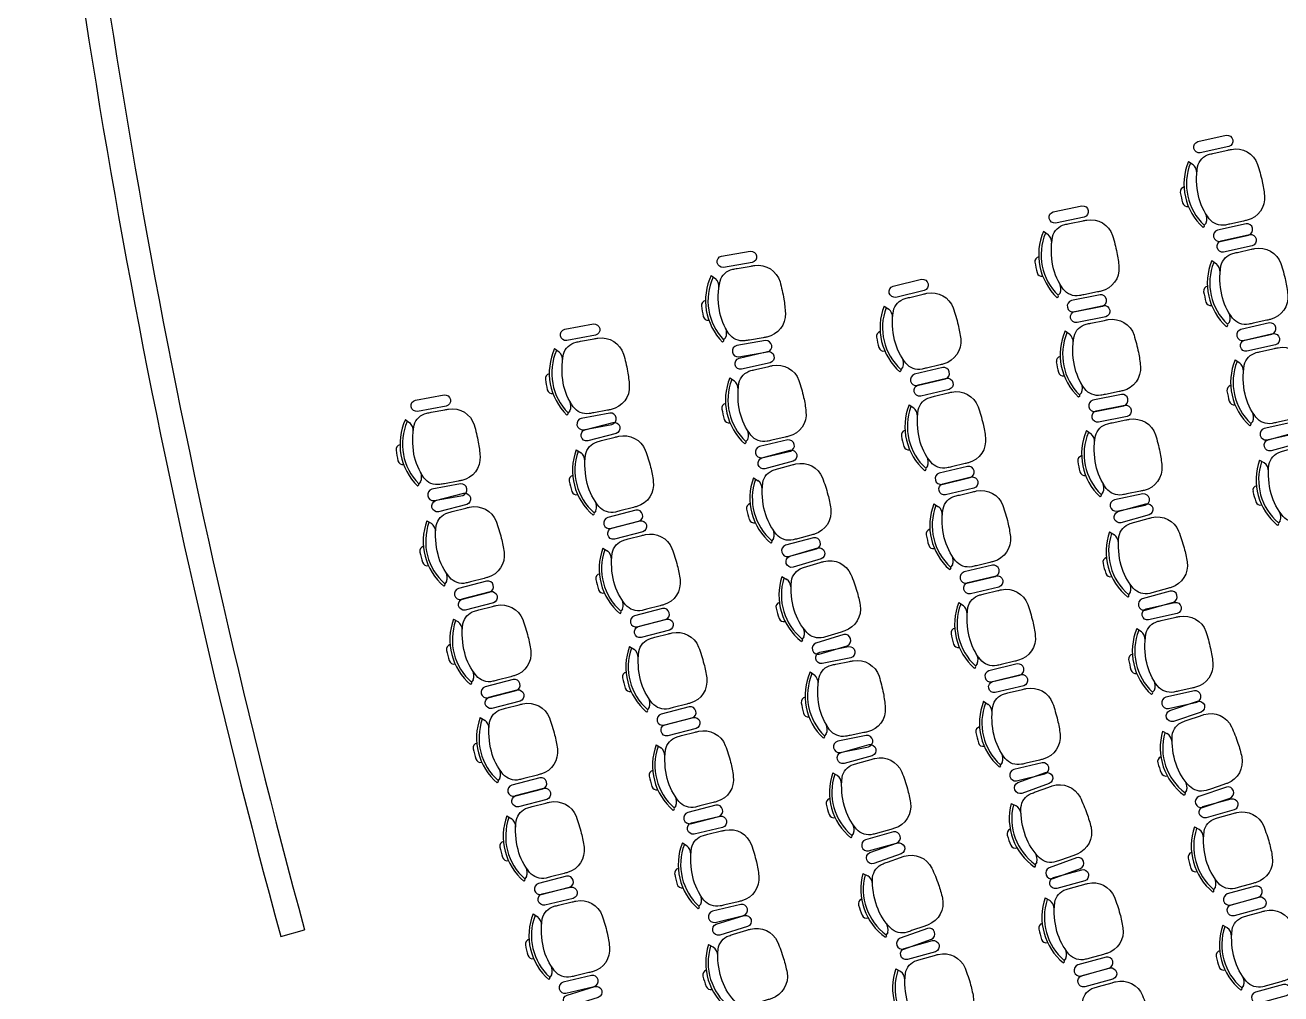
# Model space of a CAD drawing. Header units: inches. Extents: x -18604 to 2753, y -9056 to 3482.
# Drawn here: x -10175 to -9413, y -1052 to -464 of the extents above; entities that cross this region are included whole.
import ezdxf

# ---------------------------------------------------------------- set-up
doc = ezdxf.new("R2010")
doc.units = ezdxf.units.IN
doc.layers.add('MOVEIS', color=2, linetype='Continuous')
doc.layers.add('Parede', color=6, linetype='Continuous')

msp = doc.modelspace()

# ---------------------------------------------------------------- linework, layer by layer
at = {"layer": 'MOVEIS'}
for p, q in [((-9469.35, -546.85, 63.44), (-9466.51, -548.73, 63.44)), ((-9459.73, -586.16, 63.44), (-9460.38, -586.92, 63.44)), ((-9458.69, -584.18, 63.44), (-9459.78, -585.45, 63.44)), ((-9557.24, -589.23, 63.44), (-9554.43, -591.17, 63.44)), ((-9455.2, -607, 63.44), (-9452.36, -608.89, 63.44)), ((-9758.89, -615.92, 63.44), (-9756.16, -617.95, 63.44)), ((-9548.35, -628.71, 63.44), (-9549.02, -629.47, 63.44)), ((-9547.28, -626.75, 63.44), (-9548.4, -628.01, 63.44)), ((-9653.97, -634.55, 63.44), (-9651.11, -636.4, 63.44)), ((-9445.57, -646.31, 63.44), (-9446.22, -647.07, 63.44)), ((-9444.54, -644.33, 63.44), (-9445.63, -645.61, 63.44)), ((-9750.19, -653.76, 63.44), (-9751.35, -654.97, 63.44)), ((-9544.22, -649.64, 63.44), (-9541.42, -651.58, 63.44)), ((-9853.9, -660.36, 63.44), (-9851.13, -662.36, 63.44)), ((-9751.33, -655.68, 63.44), (-9752.02, -656.41, 63.44)), ((-9441.04, -667.15, 63.44), (-9438.2, -669.04, 63.44)), ((-9643.74, -673.71, 63.44), (-9644.38, -674.49, 63.44)), ((-9642.74, -671.72, 63.44), (-9643.81, -673.01, 63.44)), ((-9747.62, -678.12, 63.44), (-9744.77, -679.99, 63.44)), ((-9535.34, -689.12, 63.44), (-9536, -689.87, 63.44)), ((-9534.26, -687.16, 63.44), (-9535.38, -688.42, 63.44)), ((-9845.74, -700.01, 63.44), (-9846.42, -700.75, 63.44)), ((-9844.63, -698.07, 63.44), (-9845.77, -699.3, 63.44)), ((-9638.89, -694.48, 63.44), (-9636.02, -696.32, 63.44)), ((-9944.47, -703.37, 63.44), (-9941.7, -705.37, 63.44)), ((-9431.41, -706.46, 63.44), (-9432.07, -707.23, 63.44)), ((-9430.38, -704.48, 63.44), (-9431.47, -705.76, 63.44)), ((-9736.74, -715.39, 63.44), (-9737.83, -716.67, 63.44)), ((-9531.2, -710.05, 63.44), (-9528.4, -711.99, 63.44)), ((-9840.79, -721.71, 63.44), (-9837.88, -723.5, 63.44)), ((-9737.77, -717.37, 63.44), (-9738.41, -718.14, 63.44)), ((-9426.16, -727.94, 63.44), (-9423.24, -729.69, 63.44)), ((-9733.29, -738.74, 63.44), (-9730.37, -740.51, 63.44)), ((-9628.66, -733.64, 63.44), (-9629.3, -734.41, 63.44)), ((-9627.66, -731.64, 63.44), (-9628.73, -732.94, 63.44)), ((-9936.31, -743.02, 63.44), (-9936.99, -743.76, 63.44)), ((-9935.2, -741.08, 63.44), (-9936.34, -742.31, 63.44)), ((-9522.32, -749.53, 63.44), (-9522.98, -750.28, 63.44)), ((-9521.25, -747.57, 63.44), (-9522.36, -748.83, 63.44)), ((-9829.84, -760.67, 63.44), (-9830.46, -761.46, 63.44)), ((-9828.87, -758.66, 63.44), (-9829.92, -759.97, 63.44)), ((-9623.81, -754.41, 63.44), (-9620.94, -756.25, 63.44)), ((-9931.36, -764.72, 63.44), (-9928.46, -766.51, 63.44)), ((-9414.67, -766.75, 63.44), (-9415.28, -767.54, 63.44)), ((-9413.73, -764.72, 63.44), (-9414.76, -766.05, 63.44)), ((-9721.08, -775.59, 63.44), (-9722.12, -776.91, 63.44)), ((-9517.22, -771.46, 63.44), (-9514.29, -773.2, 63.44)), ((-9824.61, -781.35, 63.44), (-9821.71, -783.14, 63.44)), ((-9722.04, -777.62, 63.44), (-9722.66, -778.41, 63.44)), ((-9612.57, -791.57, 63.44), (-9613.65, -792.86, 63.44)), ((-9716.02, -798.66, 63.44), (-9713.05, -800.34, 63.44)), ((-9613.58, -793.57, 63.44), (-9614.22, -794.34, 63.44)), ((-9920.41, -803.68, 63.44), (-9921.03, -804.47, 63.44)), ((-9919.44, -801.67, 63.44), (-9920.49, -802.98, 63.44)), ((-9608.73, -814.33, 63.44), (-9605.86, -816.18, 63.44)), ((-9505.61, -810.23, 63.44), (-9506.22, -811.02, 63.44)), ((-9504.67, -808.2, 63.44), (-9505.7, -809.53, 63.44)), ((-9813.66, -820.31, 63.44), (-9814.29, -821.1, 63.44)), ((-9812.69, -818.3, 63.44), (-9813.74, -819.61, 63.44)), ((-9915.18, -824.36, 63.44), (-9912.28, -826.15, 63.44)), ((-9500.72, -830.1, 63.44), (-9497.88, -831.99, 63.44)), ((-9703.56, -837.17, 63.44), (-9704.16, -837.98, 63.44)), ((-9702.67, -835.12, 63.44), (-9703.67, -836.47, 63.44)), ((-9808.43, -840.99, 63.44), (-9805.53, -842.78, 63.44)), ((-9597.49, -851.5, 63.44), (-9598.56, -852.79, 63.44)), ((-9698.9, -856.37, 63.44), (-9696.1, -858.32, 63.44)), ((-9598.5, -853.49, 63.44), (-9599.14, -854.27, 63.44)), ((-9904.23, -863.32, 63.44), (-9904.86, -864.11, 63.44)), ((-9903.26, -861.31, 63.44), (-9904.31, -862.62, 63.44)), ((-9490.05, -867.44, 63.44), (-9491.14, -868.71, 63.44)), ((-9593.65, -874.26, 63.44), (-9590.78, -876.11, 63.44)), ((-9491.09, -869.42, 63.44), (-9491.74, -870.18, 63.44)), ((-9797.48, -879.95, 63.44), (-9798.11, -880.74, 63.44)), ((-9796.52, -877.94, 63.44), (-9797.56, -879.25, 63.44)), ((-9899, -884, 63.44), (-9896.1, -885.79, 63.44)), ((-9690.16, -895.89, 63.44), (-9690.83, -896.64, 63.44)), ((-9689.08, -893.93, 63.44), (-9690.2, -895.18, 63.44)), ((-9485.04, -892.36, 63.44), (-9482.02, -893.93, 63.44)), ((-9792.25, -900.63, 63.44), (-9789.35, -902.42, 63.44)), ((-9583.42, -913.42, 63.44), (-9584.06, -914.19, 63.44)), ((-9582.41, -911.42, 63.44), (-9583.48, -912.72, 63.44)), ((-9887.09, -920.95, 63.44), (-9888.13, -922.26, 63.44)), ((-9685.17, -917.59, 63.44), (-9682.24, -919.32, 63.44)), ((-9888.05, -922.96, 63.44), (-9888.68, -923.75, 63.44)), ((-9470.5, -928.35, 63.44), (-9471.45, -929.74, 63.44)), ((-9576.86, -936.2, 63.44), (-9573.8, -937.7, 63.44)), ((-9471.32, -930.43, 63.44), (-9471.89, -931.26, 63.44)), ((-9882.82, -943.64, 63.44), (-9879.92, -945.43, 63.44)), ((-9781.31, -939.59, 63.44), (-9781.93, -940.38, 63.44)), ((-9780.34, -937.58, 63.44), (-9781.38, -938.89, 63.44)), ((-9465.6, -950.35, 63.44), (-9462.67, -952.09, 63.44)), ((-9673.49, -956.34, 63.44), (-9674.1, -957.14, 63.44)), ((-9672.56, -954.31, 63.44), (-9673.58, -955.64, 63.44)), ((-9776.38, -960.08, 63.44), (-9773.51, -961.93, 63.44)), ((-9562.2, -973.92, 63.44), (-9562.74, -974.76, 63.44)), ((-9561.43, -971.82, 63.44), (-9562.34, -973.23, 63.44)), ((-9871.88, -982.6, 63.44), (-9872.5, -983.39, 63.44)), ((-9870.91, -980.59, 63.44), (-9871.96, -981.9, 63.44)), ((-9666.85, -978.61, 63.44), (-9663.8, -980.14, 63.44)), ((-9453.98, -989.12, 63.44), (-9454.59, -989.91, 63.44)), ((-9453.05, -987.09, 63.44), (-9454.07, -988.42, 63.44)), ((-9765.23, -997.27, 63.44), (-9766.31, -998.56, 63.44)), ((-9556.21, -993.38, 63.44), (-9553.28, -995.12, 63.44)), ((-9866.95, -1003.09, 63.44), (-9864.08, -1004.94, 63.44)), ((-9766.24, -999.26, 63.44), (-9766.89, -1000.04, 63.44)), ((-9448.55, -1009.95, 63.44), (-9445.62, -1011.69, 63.44)), ((-9652.63, -1016.5, 63.44), (-9653.18, -1017.34, 63.44)), ((-9651.83, -1014.41, 63.44), (-9652.76, -1015.81, 63.44)), ((-9760.5, -1021.78, 63.44), (-9757.52, -1023.43, 63.44)), ((-9544.58, -1032.15, 63.44), (-9545.2, -1032.94, 63.44)), ((-9543.65, -1030.11, 63.44), (-9544.68, -1031.44, 63.44)), ((-9856.81, -1042.27, 63.44), (-9857.46, -1043.05, 63.44)), ((-9855.81, -1040.28, 63.44), (-9856.88, -1041.57, 63.44)), ((-9646.8, -1036.4, 63.44), (-9643.87, -1038.14, 63.44)), ((-9436.92, -1048.72, 63.44), (-9437.53, -1049.51, 63.44)), ((-9435.99, -1046.69, 63.44), (-9437.01, -1048.02, 63.44))]:
    msp.add_line(p, q, dxfattribs=at)
at = {"layer": 'MOVEIS', "elevation": 63.44}
for points in [[(-9446.41, -530.98, -0.928571), (-9444.88, -537.82), (-9462.16, -541.68, -0.928571), (-9463.69, -534.85)], [(-9435.91, -582.98), (-9444.16, -584.83, -0.007386), (-9446.91, -585.4, -0.283766), (-9456.73, -581.68, -0.109248), (-9463.33, -567.6, -0.096656), (-9463.82, -550.04, -0.283766), (-9456.52, -542.48, -0.007386), (-9453.79, -541.83), (-9445.54, -539.98, -0.007546), (-9443.32, -539.51, -0.371031), (-9427.47, -548.6, -0.024121), (-9424.63, -558.93, -0.029876), (-9423.25, -567.48, -0.371031), (-9433.7, -582.45, -0.007546)], [(-9534, -573.8, -0.928571), (-9532.6, -580.66), (-9549.94, -584.2, -0.928571), (-9551.35, -577.34)], [(-9524.48, -625.98), (-9532.77, -627.68, -0.007386), (-9535.53, -628.2, -0.283766), (-9545.28, -624.29, -0.109248), (-9551.6, -610.09, -0.096656), (-9551.77, -592.52, -0.283766), (-9544.33, -585.1, -0.007386), (-9541.59, -584.5), (-9533.29, -582.81, -0.007546), (-9531.07, -582.39, -0.371031), (-9515.4, -591.77, -0.024121), (-9512.75, -602.16, -0.029876), (-9511.53, -610.73, -0.371031), (-9522.27, -625.5, -0.007546)], [(-9432.87, -591.49, 0.928571), (-9434.4, -584.66), (-9451.67, -588.52, 0.928571), (-9450.14, -595.35)], [(-9432.26, -591.14, -0.928571), (-9430.73, -597.97), (-9448, -601.84, -0.928571), (-9449.53, -595.01)], [(-9735.16, -601.27, -0.928571), (-9733.99, -608.18), (-9751.44, -611.14, -0.928571), (-9752.61, -604.24)], [(-9421.75, -643.13), (-9430.01, -644.98, -0.007386), (-9432.76, -645.55, -0.283766), (-9442.58, -641.83, -0.109248), (-9449.17, -627.75, -0.096656), (-9449.67, -610.19, -0.283766), (-9442.37, -602.63, -0.007386), (-9439.64, -601.98), (-9431.38, -600.13, -0.007546), (-9429.16, -599.67, -0.371031), (-9413.32, -608.75, -0.024121), (-9410.47, -619.09, -0.029876), (-9409.09, -627.63, -0.371031), (-9419.55, -642.6, -0.007546)], [(-9727.37, -653.75), (-9735.72, -655.16, -0.007386), (-9738.49, -655.59, -0.283766), (-9748.11, -651.36, -0.109248), (-9753.96, -636.96, -0.096656), (-9753.53, -619.39, -0.283766), (-9745.85, -612.23, -0.007386), (-9743.09, -611.72), (-9734.75, -610.3, -0.007546), (-9732.51, -609.95, -0.371031), (-9717.16, -619.85, -0.024121), (-9714.86, -630.32, -0.029876), (-9713.92, -638.93, -0.371031), (-9725.15, -653.33, -0.007546)], [(-9631.28, -618.34, -0.928571), (-9629.65, -625.15), (-9646.86, -629.28, -0.928571), (-9648.49, -622.47)], [(-9619.97, -670.17), (-9628.2, -672.14, -0.007386), (-9630.94, -672.76, -0.283766), (-9640.82, -669.19, -0.109248), (-9647.63, -655.21, -0.096656), (-9648.39, -637.66, -0.283766), (-9641.21, -629.99, -0.007386), (-9638.49, -629.29), (-9630.27, -627.32, -0.007546), (-9628.06, -626.82, -0.371031), (-9612.07, -635.66, -0.024121), (-9609.07, -645.95, -0.029876), (-9607.55, -654.47, -0.371031), (-9617.78, -669.6, -0.007546)], [(-9521.6, -634.55, 0.928571), (-9523, -627.69), (-9540.34, -631.23, 0.928571), (-9538.94, -638.09)], [(-9520.99, -634.21, -0.928571), (-9519.58, -641.07), (-9536.93, -644.61, -0.928571), (-9538.33, -637.75)], [(-9830.38, -645.37, -0.928571), (-9829.11, -652.25), (-9846.51, -655.47, -0.928571), (-9847.79, -648.59)], [(-9511.46, -686.39), (-9519.75, -688.09, -0.007386), (-9522.51, -688.61, -0.283766), (-9532.26, -684.7, -0.109248), (-9538.59, -670.5, -0.096656), (-9538.75, -652.93, -0.283766), (-9531.31, -645.51, -0.007386), (-9528.57, -644.91), (-9520.28, -643.22, -0.007546), (-9518.05, -642.8, -0.371031), (-9502.38, -652.18, -0.024121), (-9499.73, -662.57, -0.029876), (-9498.51, -671.13, -0.371031), (-9509.25, -685.91, -0.007546)], [(-9418.71, -651.64, 0.928571), (-9420.24, -644.81), (-9437.51, -648.68, 0.928571), (-9435.98, -655.51)], [(-9821.82, -697.72), (-9830.14, -699.26, -0.007386), (-9832.91, -699.73, -0.283766), (-9842.58, -695.64, -0.109248), (-9848.65, -681.33, -0.096656), (-9848.49, -663.76, -0.283766), (-9840.91, -656.48, -0.007386), (-9838.16, -655.93), (-9829.84, -654.39, -0.007546), (-9827.61, -654.01, -0.371031), (-9812.11, -663.67, -0.024121), (-9809.65, -674.11, -0.029876), (-9808.59, -682.7, -0.371031), (-9819.6, -697.27, -0.007546)], [(-9418.1, -651.29, -0.928571), (-9416.57, -658.12), (-9433.85, -661.99, -0.928571), (-9435.38, -655.16)], [(-9724.78, -662.4, 0.928571), (-9725.95, -655.5), (-9743.4, -658.46, 0.928571), (-9742.23, -665.36)], [(-9724.77, -662.12, -0.928571), (-9723.2, -668.95), (-9740.45, -672.91, -0.928571), (-9742.02, -666.09)], [(-9407.59, -703.28), (-9415.85, -705.13, -0.007386), (-9418.6, -705.71, -0.283766), (-9428.42, -701.98, -0.109248), (-9435.02, -687.9, -0.096656), (-9435.51, -670.34, -0.283766), (-9428.21, -662.78, -0.007386), (-9425.48, -662.13), (-9417.23, -660.28, -0.007546), (-9415.01, -659.82, -0.371031), (-9399.16, -668.9, -0.024121), (-9396.32, -679.24, -0.029876), (-9394.94, -687.78, -0.371031), (-9405.39, -702.76, -0.007546)], [(-9713.97, -714.06), (-9722.21, -715.96, -0.007386), (-9724.96, -716.54, -0.283766), (-9734.8, -712.88, -0.109248), (-9741.47, -698.84, -0.096656), (-9742.07, -681.27, -0.283766), (-9734.81, -673.68, -0.007386), (-9732.09, -673.01), (-9723.84, -671.11, -0.007546), (-9721.63, -670.64, -0.371031), (-9705.73, -679.63, -0.024121), (-9702.83, -689.95, -0.029876), (-9701.39, -698.49, -0.371031), (-9711.77, -713.52, -0.007546)], [(-9616.8, -678.63, 0.928571), (-9618.44, -671.82), (-9635.65, -675.95, 0.928571), (-9634.01, -682.76)], [(-9616.2, -678.27, -0.928571), (-9614.57, -685.07), (-9631.78, -689.21, -0.928571), (-9633.41, -682.4)], [(-9920.95, -688.38, -0.928571), (-9919.68, -695.26), (-9937.08, -698.48, -0.928571), (-9938.36, -691.6)], [(-9604.89, -730.09), (-9613.12, -732.07, -0.007386), (-9615.86, -732.68, -0.283766), (-9625.74, -729.11, -0.109248), (-9632.55, -715.14, -0.096656), (-9633.31, -697.58, -0.283766), (-9626.13, -689.92, -0.007386), (-9623.41, -689.22), (-9615.18, -687.24, -0.007546), (-9612.98, -686.75, -0.371031), (-9596.99, -695.58, -0.024121), (-9593.99, -705.88, -0.029876), (-9592.47, -714.4, -0.371031), (-9602.7, -729.53, -0.007546)], [(-9508.58, -694.96, 0.928571), (-9509.98, -688.1), (-9527.32, -691.64, 0.928571), (-9525.92, -698.5)], [(-9912.39, -740.73), (-9920.71, -742.27, -0.007386), (-9923.48, -742.74, -0.283766), (-9933.16, -738.65, -0.109248), (-9939.22, -724.34, -0.096656), (-9939.06, -706.77, -0.283766), (-9931.49, -699.49, -0.007386), (-9928.73, -698.94), (-9920.41, -697.4, -0.007546), (-9918.18, -697.02, -0.371031), (-9902.68, -706.68, -0.024121), (-9900.23, -717.12, -0.029876), (-9899.16, -725.71, -0.371031), (-9910.17, -740.28, -0.007546)], [(-9819.1, -706.33, 0.928571), (-9820.37, -699.45), (-9837.77, -702.67, 0.928571), (-9836.5, -709.55)], [(-9507.97, -694.62, -0.928571), (-9506.57, -701.48), (-9523.91, -705.02, -0.928571), (-9525.31, -698.16)], [(-9818.4, -705.08, -0.928571), (-9816.64, -711.85), (-9833.77, -716.3, -0.928571), (-9835.53, -709.53)], [(-9498.44, -746.8), (-9506.73, -748.5, -0.007386), (-9509.49, -749.02, -0.283766), (-9519.24, -745.11, -0.109248), (-9525.57, -730.91, -0.096656), (-9525.73, -713.34, -0.283766), (-9518.29, -705.92, -0.007386), (-9515.55, -705.32), (-9507.26, -703.63, -0.007546), (-9505.03, -703.21, -0.371031), (-9489.36, -712.58, -0.024121), (-9486.71, -722.97, -0.029876), (-9485.49, -731.54, -0.371031), (-9496.23, -746.32, -0.007546)], [(-9404.55, -711.79, 0.928571), (-9406.08, -704.96), (-9423.36, -708.83, 0.928571), (-9421.83, -715.66)], [(-9806.14, -756.69), (-9814.33, -758.82, -0.007386), (-9817.06, -759.48, -0.283766), (-9827, -756.09, -0.109248), (-9834.06, -742.24, -0.096656), (-9835.15, -724.71, -0.283766), (-9828.11, -716.91, -0.007386), (-9825.41, -716.16), (-9817.21, -714.03, -0.007546), (-9815.02, -713.5, -0.371031), (-9798.87, -722.04, -0.024121), (-9795.68, -732.28, -0.029876), (-9794.01, -740.77, -0.371031), (-9803.96, -756.09, -0.007546)], [(-9710.88, -722.55, 0.928571), (-9712.45, -715.73), (-9729.69, -719.69, 0.928571), (-9728.13, -726.51)], [(-9404.01, -711, -0.928571), (-9402.16, -717.75), (-9419.22, -722.44, -0.928571), (-9421.08, -715.69)], [(-9711.03, -721.94, -0.928571), (-9709.22, -728.7), (-9726.31, -733.28, -0.928571), (-9728.13, -726.52)], [(-9391.03, -762.43), (-9399.19, -764.67, -0.007386), (-9401.9, -765.38, -0.283766), (-9411.89, -762.13, -0.109248), (-9419.15, -748.38, -0.096656), (-9420.49, -730.86, -0.283766), (-9413.56, -722.96, -0.007386), (-9410.86, -722.18), (-9402.7, -719.94, -0.007546), (-9400.51, -719.37, -0.371031), (-9384.25, -727.68, -0.024121), (-9380.91, -737.87, -0.029876), (-9379.12, -746.34, -0.371031), (-9388.85, -761.8, -0.007546)], [(-9698.37, -773.45), (-9706.54, -775.64, -0.007386), (-9709.26, -776.33, -0.283766), (-9719.23, -773.01, -0.109248), (-9726.41, -759.22, -0.096656), (-9727.63, -741.69, -0.283766), (-9720.65, -733.84, -0.007386), (-9717.95, -733.07), (-9709.78, -730.88, -0.007546), (-9707.58, -730.33, -0.371031), (-9691.38, -738.74, -0.024121), (-9688.1, -748.95, -0.029876), (-9686.36, -757.43, -0.371031), (-9696.19, -772.83, -0.007546)], [(-9601.72, -738.55, 0.928571), (-9603.36, -731.75), (-9620.57, -735.88, 0.928571), (-9618.93, -742.69)], [(-9601.12, -738.19, -0.928571), (-9599.48, -745), (-9616.7, -749.13, -0.928571), (-9618.33, -742.33)], [(-9909.67, -749.34, 0.928571), (-9910.94, -742.46), (-9928.35, -745.68, 0.928571), (-9927.07, -752.56)], [(-9589.81, -790.02), (-9598.04, -792, -0.007386), (-9600.78, -792.61, -0.283766), (-9610.66, -789.04, -0.109248), (-9617.47, -775.07, -0.096656), (-9618.23, -757.51, -0.283766), (-9611.05, -749.84, -0.007386), (-9608.33, -749.15), (-9600.1, -747.17, -0.007546), (-9597.89, -746.68, -0.371031), (-9581.91, -755.51, -0.024121), (-9578.91, -765.8, -0.029876), (-9577.39, -774.33, -0.371031), (-9587.62, -789.46, -0.007546)], [(-9908.97, -748.09, -0.928571), (-9907.21, -754.86), (-9924.34, -759.31, -0.928571), (-9926.1, -752.54)], [(-9495.56, -755.37, 0.928571), (-9496.96, -748.51), (-9514.31, -752.05, 0.928571), (-9512.9, -758.91)], [(-9896.71, -799.7), (-9904.9, -801.83, -0.007386), (-9907.63, -802.49, -0.283766), (-9917.57, -799.1, -0.109248), (-9924.64, -785.25, -0.096656), (-9925.72, -767.72, -0.283766), (-9918.68, -759.92, -0.007386), (-9915.98, -759.17), (-9907.79, -757.04, -0.007546), (-9905.59, -756.51, -0.371031), (-9889.44, -765.05, -0.024121), (-9886.25, -775.29, -0.029876), (-9884.58, -783.78, -0.371031), (-9894.53, -799.1, -0.007546)], [(-9802.81, -765.09, 0.928571), (-9804.57, -758.31), (-9821.7, -762.76, 0.928571), (-9819.94, -769.54)], [(-9495.12, -754.45, -0.928571), (-9493.24, -761.19), (-9510.29, -765.93, -0.928571), (-9512.17, -759.19)], [(-9802.22, -764.72, -0.928571), (-9800.46, -771.49), (-9817.59, -775.94, -0.928571), (-9819.35, -769.17)], [(-9481.98, -805.84), (-9490.13, -808.11, -0.007386), (-9492.85, -808.82, -0.283766), (-9502.85, -805.6, -0.109248), (-9510.15, -791.88, -0.096656), (-9511.53, -774.36, -0.283766), (-9504.63, -766.44, -0.007386), (-9501.94, -765.65), (-9493.78, -763.38, -0.007546), (-9491.59, -762.81, -0.371031), (-9475.31, -771.08, -0.024121), (-9471.94, -781.26, -0.029876), (-9470.12, -789.72, -0.371031), (-9479.81, -805.2, -0.007546)], [(-9789.96, -816.33), (-9798.15, -818.46, -0.007386), (-9800.88, -819.12, -0.283766), (-9810.82, -815.73, -0.109248), (-9817.89, -801.88, -0.096656), (-9818.97, -784.35, -0.283766), (-9811.93, -776.55, -0.007386), (-9809.23, -775.8), (-9801.04, -773.68, -0.007546), (-9798.84, -773.14, -0.371031), (-9782.69, -781.68, -0.024121), (-9779.5, -791.92, -0.029876), (-9777.83, -800.41, -0.371031), (-9787.78, -815.73, -0.007546)], [(-9694.98, -781.82, 0.928571), (-9696.79, -775.06), (-9713.89, -779.64, 0.928571), (-9712.07, -786.4)], [(-9694.29, -781.17, -0.928571), (-9692.27, -787.88), (-9709.22, -792.99, -0.928571), (-9711.24, -786.29)], [(-9680.04, -832.27), (-9688.14, -834.71, -0.007386), (-9690.84, -835.48, -0.283766), (-9700.91, -832.48, -0.109248), (-9708.5, -818.92, -0.096656), (-9710.27, -801.44, -0.283766), (-9703.54, -793.37, -0.007386), (-9700.87, -792.52), (-9692.77, -790.08, -0.007546), (-9690.59, -789.46, -0.371031), (-9674.13, -797.36, -0.024121), (-9670.54, -807.47, -0.029876), (-9668.54, -815.89, -0.371031), (-9677.88, -831.58, -0.007546)], [(-9586.64, -798.48, 0.928571), (-9588.27, -791.67), (-9605.49, -795.81, 0.928571), (-9603.85, -802.61)], [(-9586.04, -798.12, -0.928571), (-9584.4, -804.93), (-9601.61, -809.06, -0.928571), (-9603.25, -802.25)], [(-9893.38, -808.1, 0.928571), (-9895.14, -801.32), (-9912.28, -805.77, 0.928571), (-9910.52, -812.55)], [(-9574.73, -849.95), (-9582.96, -851.92, -0.007386), (-9585.7, -852.54, -0.283766), (-9595.58, -848.97, -0.109248), (-9602.39, -834.99, -0.096656), (-9603.15, -817.44, -0.283766), (-9595.97, -809.77, -0.007386), (-9593.25, -809.07), (-9585.02, -807.1, -0.007546), (-9582.81, -806.6, -0.371031), (-9566.83, -815.44, -0.024121), (-9563.83, -825.73, -0.029876), (-9562.31, -834.25, -0.371031), (-9572.54, -849.39, -0.007546)], [(-9478.51, -814.18, 0.928571), (-9480.38, -807.44), (-9497.44, -812.18, 0.928571), (-9495.56, -818.93)], [(-9892.79, -807.73, -0.928571), (-9891.03, -814.5), (-9908.16, -818.95, -0.928571), (-9909.92, -812.18)], [(-9477.78, -814.24, -0.928571), (-9476.25, -821.07), (-9493.52, -824.94, -0.928571), (-9495.05, -818.11)], [(-9880.53, -859.34), (-9888.72, -861.47, -0.007386), (-9891.45, -862.13, -0.283766), (-9901.39, -858.74, -0.109248), (-9908.46, -844.89, -0.096656), (-9909.54, -827.36, -0.283766), (-9902.51, -819.56, -0.007386), (-9899.8, -818.81), (-9891.61, -816.69, -0.007546), (-9889.41, -816.15, -0.371031), (-9873.27, -824.69, -0.024121), (-9870.07, -834.93, -0.029876), (-9868.4, -843.42, -0.371031), (-9878.35, -858.74, -0.007546)], [(-9786.64, -824.73, 0.928571), (-9788.39, -817.95), (-9805.53, -822.4, 0.928571), (-9803.77, -829.18)], [(-9467.27, -866.24), (-9475.53, -868.09, -0.007386), (-9478.27, -868.66, -0.283766), (-9488.1, -864.94, -0.109248), (-9494.69, -850.86, -0.096656), (-9495.18, -833.29, -0.283766), (-9487.89, -825.74, -0.007386), (-9485.16, -825.08), (-9476.9, -823.23, -0.007546), (-9474.68, -822.77, -0.371031), (-9458.84, -831.85, -0.024121), (-9455.99, -842.19, -0.029876), (-9454.61, -850.74, -0.371031), (-9465.07, -865.71, -0.007546)], [(-9786.04, -824.36, -0.928571), (-9784.28, -831.13), (-9801.41, -835.58, -0.928571), (-9803.17, -828.81)], [(-9773.78, -875.97), (-9781.98, -878.1, -0.007386), (-9784.7, -878.76, -0.283766), (-9794.64, -875.37, -0.109248), (-9801.71, -861.52, -0.096656), (-9802.8, -843.99, -0.283766), (-9795.76, -836.19, -0.007386), (-9793.05, -835.44), (-9784.86, -833.32, -0.007546), (-9782.66, -832.78, -0.371031), (-9766.52, -841.32, -0.024121), (-9763.33, -851.56, -0.029876), (-9761.65, -860.05, -0.371031), (-9771.6, -875.37, -0.007546)], [(-9676.39, -840.53, 0.928571), (-9678.41, -833.83), (-9695.35, -838.94, 0.928571), (-9693.33, -845.64)], [(-9675.6, -841.03, -0.928571), (-9674.23, -847.89), (-9691.59, -851.37, -0.928571), (-9692.96, -844.5)], [(-9666.28, -893.25), (-9674.58, -894.91, -0.007386), (-9677.33, -895.42, -0.283766), (-9687.07, -891.48, -0.109248), (-9693.34, -877.25, -0.096656), (-9693.44, -859.68, -0.283766), (-9685.97, -852.29, -0.007386), (-9683.23, -851.7), (-9674.93, -850.04, -0.007546), (-9672.7, -849.63, -0.371031), (-9657.07, -859.07, -0.024121), (-9654.46, -869.46, -0.029876), (-9653.27, -878.04, -0.371031), (-9664.06, -892.77, -0.007546)], [(-9571.56, -858.41, 0.928571), (-9573.19, -851.6), (-9590.4, -855.73, 0.928571), (-9588.77, -862.54)], [(-9877.21, -867.74, 0.928571), (-9878.97, -860.96), (-9896.1, -865.41, 0.928571), (-9894.34, -872.19)], [(-9570.96, -858.05, -0.928571), (-9569.32, -864.85), (-9586.53, -868.99, -0.928571), (-9588.17, -862.18)], [(-9876.61, -867.37, -0.928571), (-9874.85, -874.14), (-9891.98, -878.59, -0.928571), (-9893.74, -871.82)], [(-9559.65, -909.87), (-9567.88, -911.85, -0.007386), (-9570.62, -912.47, -0.283766), (-9580.5, -908.9, -0.109248), (-9587.3, -894.92, -0.096656), (-9588.07, -877.37, -0.283766), (-9580.89, -869.7, -0.007386), (-9578.17, -869), (-9569.94, -867.02, -0.007546), (-9567.73, -866.53, -0.371031), (-9551.75, -875.37, -0.024121), (-9548.75, -885.66, -0.029876), (-9547.23, -894.18, -0.371031), (-9557.46, -909.31, -0.007546)], [(-9464.23, -874.74, 0.928571), (-9465.76, -867.91), (-9483.03, -871.78, 0.928571), (-9481.5, -878.61)], [(-9864.35, -918.98), (-9872.55, -921.11, -0.007386), (-9875.27, -921.77, -0.283766), (-9885.22, -918.38, -0.109248), (-9892.28, -904.53, -0.096656), (-9893.37, -887, -0.283766), (-9886.33, -879.2, -0.007386), (-9883.62, -878.45), (-9875.43, -876.33, -0.007546), (-9873.23, -875.79, -0.371031), (-9857.09, -884.33, -0.024121), (-9853.9, -894.57, -0.029876), (-9852.23, -903.06, -0.371031), (-9862.17, -918.38, -0.007546)], [(-9463.91, -874.16, -0.928571), (-9461.67, -880.79), (-9478.43, -886.46, -0.928571), (-9480.68, -879.83)], [(-9770.46, -884.37, 0.928571), (-9772.22, -877.59), (-9789.35, -882.04, 0.928571), (-9787.59, -888.82)], [(-9447.97, -924.76), (-9455.99, -927.47, -0.007386), (-9458.66, -928.33, -0.283766), (-9468.82, -925.66, -0.109248), (-9476.86, -912.36, -0.096656), (-9479.21, -894.94, -0.283766), (-9472.75, -886.66, -0.007386), (-9470.1, -885.72), (-9462.09, -883.01, -0.007546), (-9459.93, -882.32, -0.371031), (-9443.22, -889.68, -0.024121), (-9439.3, -899.66, -0.029876), (-9437.02, -908.01, -0.371031), (-9445.84, -924, -0.007546)], [(-9769.86, -884, -0.928571), (-9768.1, -890.78), (-9785.24, -895.22, -0.928571), (-9787, -888.45)], [(-9757.61, -935.61), (-9765.8, -937.74, -0.007386), (-9768.52, -938.4, -0.283766), (-9778.47, -935.01, -0.109248), (-9785.53, -921.16, -0.096656), (-9786.62, -903.63, -0.283766), (-9779.58, -895.83, -0.007386), (-9776.87, -895.08), (-9768.68, -892.96, -0.007546), (-9766.48, -892.42, -0.371031), (-9750.34, -900.96, -0.024121), (-9747.15, -911.2, -0.029876), (-9745.48, -919.69, -0.371031), (-9755.42, -935.01, -0.007546)], [(-9663.43, -901.82, 0.928571), (-9664.8, -894.96), (-9682.16, -898.43, 0.928571), (-9680.79, -905.3)], [(-9663.1, -900.54, -0.928571), (-9661.22, -907.28), (-9678.26, -912.05, -0.928571), (-9680.15, -905.31)], [(-9649.87, -951.91), (-9658.02, -954.19, -0.007386), (-9660.73, -954.91, -0.283766), (-9670.74, -951.71, -0.109248), (-9678.06, -938, -0.096656), (-9679.48, -920.48, -0.283766), (-9672.59, -912.55, -0.007386), (-9669.9, -911.75), (-9661.75, -909.47, -0.007546), (-9659.56, -908.89, -0.371031), (-9643.26, -917.13, -0.024121), (-9639.88, -927.3, -0.029876), (-9638.04, -935.76, -0.371031), (-9647.7, -951.26, -0.007546)], [(-9556.48, -918.33, 0.928571), (-9558.11, -911.53), (-9575.32, -915.66, 0.928571), (-9573.69, -922.47)], [(-9861.03, -927.38, 0.928571), (-9862.79, -920.6), (-9879.92, -925.05, 0.928571), (-9878.16, -931.83)], [(-9556.18, -917.48, -0.928571), (-9553.78, -924.06), (-9570.4, -930.14, -0.928571), (-9572.8, -923.57)], [(-9860.43, -927.01, -0.928571), (-9858.68, -933.79), (-9875.81, -938.23, -0.928571), (-9877.57, -931.46)], [(-9538.99, -967.67), (-9546.94, -970.57, -0.007386), (-9549.59, -971.5, -0.283766), (-9559.82, -969.09, -0.109248), (-9568.19, -955.99, -0.096656), (-9570.96, -938.64, -0.283766), (-9564.71, -930.19, -0.007386), (-9562.09, -929.19), (-9554.14, -926.28, -0.007546), (-9552, -925.54, -0.371031), (-9535.11, -932.48, -0.024121), (-9530.95, -942.36, -0.029876), (-9528.46, -950.65, -0.371031), (-9536.88, -966.86, -0.007546)], [(-9444.05, -932.9, 0.928571), (-9446.29, -926.26), (-9463.06, -931.93, 0.928571), (-9460.82, -938.56)], [(-9848.18, -978.62), (-9856.37, -980.75, -0.007386), (-9859.1, -981.41, -0.283766), (-9869.04, -978.02, -0.109248), (-9876.1, -964.18, -0.096656), (-9877.19, -946.64, -0.283766), (-9870.15, -938.84, -0.007386), (-9867.45, -938.09), (-9859.25, -935.97, -0.007546), (-9857.05, -935.43, -0.371031), (-9840.91, -943.97, -0.024121), (-9837.72, -954.21, -0.029876), (-9836.05, -962.7, -0.371031), (-9846, -978.02, -0.007546)], [(-9443.51, -933.34, -0.928571), (-9441.63, -940.08), (-9458.68, -944.83, -0.928571), (-9460.56, -938.08)], [(-9754.28, -944.01, 0.928571), (-9756.04, -937.23), (-9773.17, -941.68, 0.928571), (-9771.41, -948.46)], [(-9753.64, -943.92, -0.928571), (-9752.03, -950.73), (-9769.25, -954.82, -0.928571), (-9770.86, -948.01)], [(-9430.35, -984.72), (-9438.51, -986.99, -0.007386), (-9441.22, -987.71, -0.283766), (-9451.22, -984.49, -0.109248), (-9458.53, -970.77, -0.096656), (-9459.92, -953.25, -0.283766), (-9453.02, -945.33, -0.007386), (-9450.32, -944.54), (-9442.17, -942.27, -0.007546), (-9439.98, -941.7, -0.371031), (-9423.69, -949.95, -0.024121), (-9420.32, -960.13, -0.029876), (-9418.5, -968.6, -0.371031), (-9428.18, -984.08, -0.007546)], [(-9742.47, -995.78), (-9750.7, -997.73, -0.007386), (-9753.44, -998.34, -0.283766), (-9763.31, -994.75, -0.109248), (-9770.08, -980.75, -0.096656), (-9770.8, -963.2, -0.283766), (-9763.6, -955.55, -0.007386), (-9760.88, -954.86), (-9752.65, -952.9, -0.007546), (-9750.44, -952.41, -0.371031), (-9734.48, -961.29, -0.024121), (-9731.5, -971.59, -0.029876), (-9730.01, -980.12, -0.371031), (-9740.27, -995.22, -0.007546)], [(-9646.38, -960.24, 0.928571), (-9648.27, -953.5), (-9665.31, -958.28, 0.928571), (-9663.43, -965.02)], [(-9645.95, -960.14, -0.928571), (-9643.62, -966.74), (-9660.31, -972.63, -0.928571), (-9662.64, -966.03)], [(-9629.35, -1010.52), (-9637.33, -1013.33, -0.007386), (-9639.99, -1014.23, -0.283766), (-9650.19, -1011.7, -0.109248), (-9658.4, -998.5, -0.096656), (-9660.98, -981.12, -0.283766), (-9654.63, -972.75, -0.007386), (-9651.99, -971.78), (-9644.01, -968.96, -0.007546), (-9641.87, -968.24, -0.371031), (-9625.06, -975.38, -0.024121), (-9621.01, -985.31, -0.029876), (-9618.62, -993.63, -0.371031), (-9627.23, -1009.73, -0.007546)], [(-9534.87, -975.7, 0.928571), (-9537.28, -969.13), (-9553.9, -975.21, 0.928571), (-9551.49, -981.79)], [(-9844.85, -987.02, 0.928571), (-9846.61, -980.24), (-9863.74, -984.69, 0.928571), (-9861.98, -991.47)], [(-9534.11, -976.36, -0.928571), (-9532.24, -983.11), (-9549.29, -987.85, -0.928571), (-9551.17, -981.11)], [(-9844.21, -986.93, -0.928571), (-9842.6, -993.74), (-9859.82, -997.83, -0.928571), (-9861.44, -991.02)], [(-9520.96, -1027.75), (-9529.11, -1030.02, -0.007386), (-9531.83, -1030.73, -0.283766), (-9541.83, -1027.52, -0.109248), (-9549.13, -1013.79, -0.096656), (-9550.52, -996.28, -0.283766), (-9543.62, -988.36, -0.007386), (-9540.93, -987.57), (-9532.78, -985.3, -0.007546), (-9530.59, -984.72, -0.371031), (-9514.3, -992.98, -0.024121), (-9510.93, -1003.16, -0.029876), (-9509.11, -1011.62, -0.371031), (-9518.79, -1027.11, -0.007546)], [(-9426.88, -993.06, 0.928571), (-9428.76, -986.32), (-9445.81, -991.07, 0.928571), (-9443.93, -997.81)], [(-9833.04, -1038.79), (-9841.27, -1040.74, -0.007386), (-9844.01, -1041.35, -0.283766), (-9853.88, -1037.76, -0.109248), (-9860.66, -1023.76, -0.096656), (-9861.38, -1006.21, -0.283766), (-9854.18, -998.56, -0.007386), (-9851.46, -997.87), (-9843.22, -995.91, -0.007546), (-9841.01, -995.42, -0.371031), (-9825.05, -1004.3, -0.024121), (-9822.07, -1014.6, -0.029876), (-9820.58, -1023.13, -0.371031), (-9830.84, -1038.23, -0.007546)], [(-9739.32, -1004.24, 0.928571), (-9740.93, -997.43), (-9758.16, -1001.52, 0.928571), (-9756.54, -1008.33)], [(-9426.45, -992.94, -0.928571), (-9424.57, -999.68), (-9441.63, -1004.43, -0.928571), (-9443.5, -997.68)], [(-9738.88, -1004.16, -0.928571), (-9736.82, -1010.84), (-9753.73, -1016.06, -0.928571), (-9755.79, -1009.37)], [(-9413.3, -1044.32), (-9421.45, -1046.59, -0.007386), (-9424.16, -1047.31, -0.283766), (-9434.16, -1044.09, -0.109248), (-9441.47, -1030.37, -0.096656), (-9442.86, -1012.85, -0.283766), (-9435.96, -1004.93, -0.007386), (-9433.27, -1004.14), (-9425.11, -1001.87, -0.007546), (-9422.92, -1001.3, -0.371031), (-9406.63, -1009.56, -0.024121), (-9403.27, -1019.73, -0.029876), (-9401.45, -1028.2, -0.371031), (-9411.12, -1043.68, -0.007546)], [(-9724.3, -1055.16), (-9732.39, -1057.65, -0.007386), (-9735.09, -1058.44, -0.283766), (-9745.17, -1055.51, -0.109248), (-9752.85, -1041.99, -0.096656), (-9754.73, -1024.52, -0.283766), (-9748.05, -1016.41, -0.007386), (-9745.38, -1015.54), (-9737.3, -1013.05, -0.007546), (-9735.12, -1012.42, -0.371031), (-9718.61, -1020.22, -0.024121), (-9714.96, -1030.3, -0.029876), (-9712.91, -1038.71, -0.371031), (-9722.15, -1054.46, -0.007546)], [(-9625.32, -1018.6, 0.928571), (-9627.65, -1012), (-9644.34, -1017.89, 0.928571), (-9642.02, -1024.49)], [(-9624.71, -1019.38, -0.928571), (-9622.83, -1026.13), (-9639.88, -1030.87, -0.928571), (-9641.76, -1024.13)], [(-9611.55, -1070.77), (-9619.71, -1073.04, -0.007386), (-9622.42, -1073.75, -0.283766), (-9632.42, -1070.54, -0.109248), (-9639.72, -1056.82, -0.096656), (-9641.12, -1039.3, -0.283766), (-9634.22, -1031.38, -0.007386), (-9631.52, -1030.59), (-9623.37, -1028.32, -0.007546), (-9621.18, -1027.74, -0.371031), (-9604.89, -1036, -0.024121), (-9601.52, -1046.18, -0.029876), (-9599.7, -1054.64, -0.371031), (-9609.38, -1070.13, -0.007546)], [(-9517.49, -1036.09, 0.928571), (-9519.36, -1029.35), (-9536.42, -1034.09, 0.928571), (-9534.54, -1040.84)], [(-9517.06, -1035.96, -0.928571), (-9515.18, -1042.71), (-9532.23, -1047.45, -0.928571), (-9534.11, -1040.71)], [(-9829.89, -1047.25, 0.928571), (-9831.51, -1040.44), (-9848.73, -1044.53, 0.928571), (-9847.11, -1051.34)], [(-9829.45, -1047.17, -0.928571), (-9827.39, -1053.85), (-9844.3, -1059.07, -0.928571), (-9846.37, -1052.38)], [(-9503.9, -1087.35), (-9512.05, -1089.62, -0.007386), (-9514.77, -1090.33, -0.283766), (-9524.77, -1087.12, -0.109248), (-9532.07, -1073.39, -0.096656), (-9533.47, -1055.88, -0.283766), (-9526.57, -1047.96, -0.007386), (-9523.87, -1047.17), (-9515.72, -1044.9, -0.007546), (-9513.53, -1044.32, -0.371031), (-9497.24, -1052.58, -0.024121), (-9493.87, -1062.76, -0.029876), (-9492.05, -1071.22, -0.371031), (-9501.73, -1086.71, -0.007546)], [(-9409.82, -1052.66, 0.928571), (-9411.7, -1045.92), (-9428.75, -1050.67, 0.928571), (-9426.88, -1057.41)]]:
    msp.add_lwpolyline(points, format="xyb", close=True, dxfattribs=at)
at = {"layer": 'MOVEIS'}
for centre, radius, start, end in [((-9436.39, -560.51, 63.44), 35.68, 157.49284, 227.75268), ((-9436.3, -560.49, 63.44), 34.28, 158.48015, 226.76537), ((-9470.98, -553.71, 63.44), 6.69, 358.55754, 49.70281), ((-9471.32, -565.22, 63.44), 3, 103.5539, 189.03944), ((-9399.61, -552.27, 63.44), 75.88, 190.18926, 195.05626), ((-9470, -571.14, 63.44), 3, 196.20608, 281.69162), ((-9464.79, -581.58, 63.44), 6.63, 336.96327, 28.36239), ((-9460.11, -585.83, 63.44), 0.5, 319.49266, 48.58316), ((-9524.53, -603.51, 63.44), 35.68, 156.41175, 226.6716), ((-9524.44, -603.49, 63.44), 34.28, 157.39907, 225.68428), ((-9559, -596.06, 63.44), 6.69, 357.47645, 48.62173), ((-9559.55, -607.56, 63.44), 3, 102.47282, 187.95835), ((-9487.6, -595.97, 63.44), 75.88, 189.10818, 193.97517), ((-9422.23, -620.66, 63.44), 35.68, 157.49284, 227.75268), ((-9422.14, -620.64, 63.44), 34.28, 158.48015, 226.76537), ((-9456.83, -613.87, 63.44), 6.69, 358.55754, 49.70281), ((-9726.68, -631.28, 63.44), 35.68, 154.50574, 224.76559), ((-9726.59, -631.26, 63.44), 34.28, 155.49305, 223.77827), ((-9558.34, -613.51, 63.44), 3, 195.125, 280.61054), ((-9760.88, -622.69, 63.44), 6.69, 355.57044, 46.71572), ((-9553.33, -624.05, 63.44), 6.63, 335.88218, 27.28131), ((-9457.17, -625.37, 63.44), 3, 103.5539, 189.03944), ((-9761.82, -634.17, 63.44), 3, 100.5668, 186.05234), ((-9548.73, -628.38, 63.44), 0.5, 318.41157, 47.50208), ((-9385.45, -612.42, 63.44), 75.88, 190.18926, 195.05626), ((-9455.84, -631.3, 63.44), 3, 196.20608, 281.69162), ((-9689.52, -624.97, 63.44), 75.88, 187.20217, 192.06916), ((-9620.8, -647.7, 63.44), 35.68, 158.37619, 228.63603), ((-9620.71, -647.68, 63.44), 34.28, 159.3635, 227.64872), ((-9655.5, -641.44, 63.44), 6.69, 359.44089, 50.58617), ((-9450.63, -641.74, 63.44), 6.63, 336.96327, 28.36239), ((-9760.8, -640.15, 63.44), 3, 193.21898, 278.70452), ((-9445.95, -645.99, 63.44), 0.5, 319.49266, 48.58316), ((-9751.69, -655.34, 63.44), 0.5, 316.50556, 45.59607), ((-9756.15, -650.85, 63.44), 6.63, 333.97617, 25.3753), ((-9655.66, -652.96, 63.44), 3, 104.43725, 189.92279), ((-9584.15, -638.9, 63.44), 75.88, 191.07261, 195.93961), ((-9511.52, -663.92, 63.44), 35.68, 156.41175, 226.6716), ((-9511.43, -663.9, 63.44), 34.28, 157.39907, 225.68428), ((-9545.98, -656.47, 63.44), 6.69, 357.47645, 48.62173), ((-9821.46, -675.24, 63.44), 35.68, 155.35945, 225.61929), ((-9821.37, -675.23, 63.44), 34.28, 156.34676, 224.63198), ((-9855.78, -667.17, 63.44), 6.69, 356.42415, 47.56942), ((-9654.24, -658.86, 63.44), 3, 197.08943, 282.57497), ((-9648.87, -669.22, 63.44), 6.63, 337.84662, 29.24574), ((-9546.53, -667.97, 63.44), 3, 102.47282, 187.95835), ((-9474.59, -656.37, 63.44), 75.88, 189.10818, 193.97517), ((-9408.07, -680.81, 63.44), 35.68, 157.49284, 227.75268), ((-9407.98, -680.79, 63.44), 34.28, 158.48015, 226.76537), ((-9442.67, -674.02, 63.44), 6.69, 358.55754, 49.70281), ((-9856.55, -678.65, 63.44), 3, 101.42051, 186.90605), ((-9644.13, -673.39, 63.44), 0.5, 320.37601, 49.46651), ((-9545.32, -673.92, 63.44), 3, 195.125, 280.61054), ((-9784.4, -668.38, 63.44), 75.88, 188.05587, 192.92287), ((-9855.44, -684.62, 63.44), 3, 194.07269, 279.55823), ((-9714.57, -691.59, 63.44), 35.68, 157.81942, 228.07927), ((-9714.48, -691.57, 63.44), 34.28, 158.80674, 227.09195), ((-9749.21, -684.99, 63.44), 6.69, 358.88412, 50.0294), ((-9540.31, -684.45, 63.44), 6.63, 335.88218, 27.28131), ((-9443.01, -685.53, 63.44), 3, 103.5539, 189.03944), ((-9850.63, -695.25, 63.44), 6.63, 334.82988, 26.229), ((-9535.71, -688.79, 63.44), 0.5, 318.41157, 47.50208), ((-9371.3, -672.57, 63.44), 75.88, 190.18926, 195.05626), ((-9441.69, -691.45, 63.44), 3, 196.20608, 281.69162), ((-9846.11, -699.67, 63.44), 0.5, 317.35927, 46.44977), ((-9749.48, -696.5, 63.44), 3, 103.88048, 189.36602), ((-9677.84, -683.14, 63.44), 75.88, 190.51585, 195.38284), ((-9605.72, -707.63, 63.44), 35.68, 158.37619, 228.63603), ((-9605.63, -707.61, 63.44), 34.28, 159.3635, 227.64872), ((-9640.42, -701.37, 63.44), 6.69, 359.44089, 50.58617), ((-9436.48, -701.89, 63.44), 6.63, 336.96327, 28.36239), ((-9912.03, -718.25, 63.44), 35.68, 155.35945, 225.61929), ((-9911.94, -718.24, 63.44), 34.28, 156.34676, 224.63198), ((-9946.35, -710.18, 63.44), 6.69, 356.42415, 47.56942), ((-9748.12, -702.42, 63.44), 3, 196.53266, 282.0182), ((-9431.79, -706.14, 63.44), 0.5, 319.49266, 48.58316), ((-9742.86, -712.83, 63.44), 6.63, 337.28985, 28.68898), ((-9640.58, -712.88, 63.44), 3, 104.43725, 189.92279), ((-9569.07, -698.83, 63.44), 75.88, 191.07261, 195.93961), ((-9498.5, -724.32, 63.44), 35.68, 156.41175, 226.6716), ((-9498.41, -724.31, 63.44), 34.28, 157.39907, 225.68428), ((-9532.96, -716.88, 63.44), 6.69, 357.47645, 48.62173), ((-9947.12, -721.66, 63.44), 3, 101.42051, 186.90605), ((-9874.97, -711.39, 63.44), 75.88, 188.05587, 192.92287), ((-9807.38, -734.24, 63.44), 35.68, 159.42687, 229.68672), ((-9807.29, -734.22, 63.44), 34.28, 160.41419, 228.6994), ((-9842.18, -728.62, 63.44), 6.69, 0.49158, 51.63685), ((-9738.15, -717.05, 63.44), 0.5, 319.81924, 48.90975), ((-9639.16, -718.78, 63.44), 3, 197.08943, 282.57497), ((-9946.01, -727.63, 63.44), 3, 194.07269, 279.55823), ((-9633.79, -729.14, 63.44), 6.63, 337.84662, 29.24574), ((-9533.52, -728.38, 63.44), 3, 102.47282, 187.95835), ((-9461.57, -716.78, 63.44), 75.88, 189.10818, 193.97517), ((-9392.58, -740.01, 63.44), 35.68, 160.23403, 230.49387), ((-9392.49, -739.98, 63.44), 34.28, 161.22134, 229.50656), ((-9427.46, -734.88, 63.44), 6.69, 1.29873, 52.44401), ((-9941.2, -738.26, 63.44), 6.63, 334.82988, 26.229), ((-9842.13, -740.14, 63.44), 3, 105.48794, 190.97348), ((-9699.78, -751.01, 63.44), 35.68, 159.8768, 230.13664), ((-9629.05, -733.32, 63.44), 0.5, 320.37601, 49.46651), ((-9532.3, -734.32, 63.44), 3, 195.125, 280.61054), ((-9936.68, -742.68, 63.44), 0.5, 317.35927, 46.44977), ((-9770.9, -724.77, 63.44), 75.88, 192.1233, 196.99029), ((-9699.69, -750.99, 63.44), 34.28, 160.86411, 229.14933), ((-9734.63, -745.67, 63.44), 6.69, 0.9415, 52.08677), ((-9527.29, -744.86, 63.44), 6.63, 335.88218, 27.28131), ((-9427.25, -746.39, 63.44), 3, 106.29509, 191.78063), ((-9840.61, -746.01, 63.44), 3, 198.14012, 283.62566), ((-9835.05, -756.27, 63.44), 6.63, 338.8973, 30.29643), ((-9522.69, -749.2, 63.44), 0.5, 318.41157, 47.50208), ((-9356.24, -730.02, 63.44), 75.88, 192.93045, 197.79745), ((-9425.64, -752.24, 63.44), 3, 198.94727, 284.43281), ((-9830.23, -760.36, 63.44), 0.5, 321.42669, 50.5172), ((-9734.49, -757.18, 63.44), 3, 105.93786, 191.4234), ((-9663.38, -741.26, 63.44), 75.88, 192.57322, 197.44021), ((-9590.64, -767.56, 63.44), 35.68, 158.37619, 228.63603), ((-9590.55, -767.54, 63.44), 34.28, 159.3635, 227.64872), ((-9625.34, -761.3, 63.44), 6.69, 359.44089, 50.58617), ((-9419.94, -762.42, 63.44), 6.63, 339.70446, 31.10358), ((-9897.95, -777.26, 63.44), 35.68, 159.42687, 229.68672), ((-9897.86, -777.23, 63.44), 34.28, 160.41419, 228.6994), ((-9932.76, -771.63, 63.44), 6.69, 0.49158, 51.63685), ((-9732.92, -763.04, 63.44), 3, 198.59004, 284.07558), ((-9415.06, -766.44, 63.44), 0.5, 322.23385, 51.32435), ((-9722.43, -777.31, 63.44), 0.5, 321.87662, 50.96712), ((-9727.29, -773.26, 63.44), 6.63, 339.34723, 30.74635), ((-9625.5, -772.81, 63.44), 3, 104.43725, 189.92279), ((-9553.99, -758.76, 63.44), 75.88, 191.07261, 195.93961), ((-9483.6, -783.42, 63.44), 35.68, 160.40683, 230.66667), ((-9483.51, -783.4, 63.44), 34.28, 161.39414, 229.67936), ((-9518.5, -778.4, 63.44), 6.69, 1.47153, 52.61681), ((-9932.71, -783.15, 63.44), 3, 105.48794, 190.97348), ((-9861.47, -767.78, 63.44), 75.88, 192.1233, 196.99029), ((-9791.2, -793.89, 63.44), 35.68, 159.42687, 229.68672), ((-9791.11, -793.86, 63.44), 34.28, 160.41419, 228.6994), ((-9826.01, -788.26, 63.44), 6.69, 0.49158, 51.63685), ((-9624.08, -778.71, 63.44), 3, 197.08943, 282.57497), ((-9931.18, -789.02, 63.44), 3, 198.14012, 283.62566), ((-9618.71, -789.07, 63.44), 6.63, 337.84662, 29.24574), ((-9518.25, -789.91, 63.44), 3, 106.46789, 191.95343), ((-9447.29, -773.33, 63.44), 75.88, 193.10325, 197.97025), ((-9925.62, -799.28, 63.44), 6.63, 338.8973, 30.29643), ((-9825.96, -799.78, 63.44), 3, 105.48794, 190.97348), ((-9682.15, -809.89, 63.44), 35.68, 161.65849, 231.91833), ((-9682.06, -809.86, 63.44), 34.28, 162.6458, 230.93102), ((-9613.96, -793.25, 63.44), 0.5, 320.37601, 49.46651), ((-9516.63, -795.75, 63.44), 3, 199.12007, 284.60561), ((-9920.8, -803.37, 63.44), 0.5, 321.42669, 50.5172), ((-9754.72, -784.41, 63.44), 75.88, 192.1233, 196.99029), ((-9824.43, -805.65, 63.44), 3, 198.14012, 283.62566), ((-9717.15, -805.63, 63.44), 6.69, 2.72319, 53.86846), ((-9510.9, -805.92, 63.44), 6.63, 339.87726, 31.27638), ((-9818.88, -815.91, 63.44), 6.63, 338.8973, 30.29643), ((-9716.65, -817.13, 63.44), 3, 107.71955, 193.20509), ((-9575.56, -827.48, 63.44), 35.68, 158.37619, 228.63603), ((-9506, -809.92, 63.44), 0.5, 322.40665, 51.49715), ((-9814.05, -820, 63.44), 0.5, 321.42669, 50.5172), ((-9646.06, -799, 63.44), 75.88, 194.35491, 199.22191), ((-9575.47, -827.46, 63.44), 34.28, 159.3635, 227.64872), ((-9610.26, -821.23, 63.44), 6.69, 359.44089, 50.58617), ((-9881.77, -836.9, 63.44), 35.68, 159.42687, 229.68672), ((-9881.68, -836.87, 63.44), 34.28, 160.41419, 228.6994), ((-9916.58, -831.27, 63.44), 6.69, 0.49158, 51.63685), ((-9714.9, -822.94, 63.44), 3, 200.37173, 285.85727), ((-9708.95, -832.98, 63.44), 6.63, 341.12892, 32.52804), ((-9610.42, -832.74, 63.44), 3, 104.43725, 189.92279), ((-9467.75, -843.76, 63.44), 35.68, 157.49355, 227.75339), ((-9703.97, -836.87, 63.44), 0.5, 323.65831, 52.74881), ((-9538.91, -818.68, 63.44), 75.88, 191.07261, 195.93961), ((-9467.66, -843.74, 63.44), 34.28, 158.48086, 226.76608), ((-9502.35, -836.97, 63.44), 6.69, 358.55825, 49.70353), ((-9916.53, -842.79, 63.44), 3, 105.48794, 190.97348), ((-9845.29, -827.42, 63.44), 75.88, 192.1233, 196.99029), ((-9775.02, -853.53, 63.44), 35.68, 159.42687, 229.68672), ((-9774.93, -853.5, 63.44), 34.28, 160.41419, 228.6994), ((-9809.83, -847.9, 63.44), 6.69, 0.49158, 51.63685), ((-9609, -838.64, 63.44), 3, 197.08943, 282.57497), ((-9502.68, -848.48, 63.44), 3, 103.55461, 189.04015), ((-9915, -848.66, 63.44), 3, 198.14012, 283.62566), ((-9598.88, -853.18, 63.44), 0.5, 320.37601, 49.46651), ((-9603.63, -849, 63.44), 6.63, 337.84662, 29.24574), ((-9430.97, -835.53, 63.44), 75.88, 190.18998, 195.05697), ((-9909.45, -858.92, 63.44), 6.63, 338.8973, 30.29643), ((-9809.78, -859.42, 63.44), 3, 105.48794, 190.97348), ((-9738.54, -844.05, 63.44), 75.88, 192.1233, 196.99029), ((-9666.25, -870.77, 63.44), 35.68, 156.19451, 226.45436), ((-9666.16, -870.75, 63.44), 34.28, 157.18183, 225.46704), ((-9700.68, -863.2, 63.44), 6.69, 357.25921, 48.40449), ((-9501.36, -854.4, 63.44), 3, 196.20679, 281.69233), ((-9904.62, -863.01, 63.44), 0.5, 321.42669, 50.5172), ((-9808.25, -865.29, 63.44), 3, 198.14012, 283.62566), ((-9496.15, -864.84, 63.44), 6.63, 336.96398, 28.3631), ((-9802.7, -875.55, 63.44), 6.63, 338.8973, 30.29643), ((-9701.28, -874.69, 63.44), 3, 102.25558, 187.74111), ((-9629.29, -863.37, 63.44), 75.88, 188.89094, 193.75793), ((-9560.48, -887.41, 63.44), 35.68, 158.37619, 228.63603), ((-9560.39, -887.39, 63.44), 34.28, 159.3635, 227.64872), ((-9595.17, -881.15, 63.44), 6.69, 359.44089, 50.58617), ((-9491.47, -869.09, 63.44), 0.5, 319.49337, 48.58387), ((-9797.87, -879.64, 63.44), 0.5, 321.42669, 50.5172), ((-9700.09, -880.64, 63.44), 3, 194.90776, 280.39329), ((-9865.59, -896.54, 63.44), 35.68, 159.42687, 229.68672), ((-9865.5, -896.51, 63.44), 34.28, 160.41419, 228.6994), ((-9900.4, -890.91, 63.44), 6.69, 0.49158, 51.63685), ((-9695.12, -891.2, 63.44), 6.63, 335.66494, 27.06407), ((-9595.33, -892.66, 63.44), 3, 104.43725, 189.92279), ((-9690.54, -895.55, 63.44), 0.5, 318.19433, 47.28484), ((-9523.83, -878.61, 63.44), 75.88, 191.07261, 195.93961), ((-9450.82, -902.46, 63.44), 35.68, 163.55088, 233.81073), ((-9450.73, -902.43, 63.44), 34.28, 164.5382, 232.82341), ((-9485.94, -899.36, 63.44), 6.69, 4.61558, 55.76086), ((-9900.35, -902.43, 63.44), 3, 105.48794, 190.97348), ((-9829.11, -887.06, 63.44), 75.88, 192.1233, 196.99029), ((-9758.84, -913.17, 63.44), 35.68, 159.42687, 229.68672), ((-9758.75, -913.14, 63.44), 34.28, 160.41419, 228.6994), ((-9793.65, -907.54, 63.44), 6.69, 0.49158, 51.63685), ((-9593.92, -898.57, 63.44), 3, 197.08943, 282.57497), ((-9588.55, -908.93, 63.44), 6.63, 337.84662, 29.24574), ((-9898.83, -908.3, 63.44), 3, 198.14012, 283.62566), ((-9583.8, -913.1, 63.44), 0.5, 320.37601, 49.46651), ((-9485.06, -910.84, 63.44), 3, 109.61195, 195.09748), ((-9415.11, -890.39, 63.44), 75.88, 196.24731, 201.1143), ((-9893.27, -918.56, 63.44), 6.63, 338.8973, 30.29643), ((-9793.6, -919.06, 63.44), 3, 105.48794, 190.97348), ((-9722.36, -903.69, 63.44), 75.88, 192.1233, 196.99029), ((-9651.53, -929.49, 63.44), 35.68, 160.5161, 230.77595), ((-9651.44, -929.47, 63.44), 34.28, 161.50342, 229.78863), ((-9686.44, -924.53, 63.44), 6.69, 1.5808, 52.72608), ((-9483.12, -916.58, 63.44), 3, 202.26413, 287.74967), ((-9888.44, -922.65, 63.44), 0.5, 321.42669, 50.5172), ((-9792.08, -924.93, 63.44), 3, 198.14012, 283.62566), ((-9476.84, -926.42, 63.44), 6.63, 343.02131, 34.42044), ((-9786.52, -935.19, 63.44), 6.63, 338.8973, 30.29643), ((-9686.17, -936.04, 63.44), 3, 106.57716, 192.0627), ((-9615.24, -919.33, 63.44), 75.88, 193.21253, 198.07952), ((-9542.4, -945.45, 63.44), 35.68, 164.97446, 235.23431), ((-9471.73, -930.15, 63.44), 0.5, 325.5507, 54.64121), ((-9849.42, -956.18, 63.44), 35.68, 159.42687, 229.68672), ((-9849.33, -956.15, 63.44), 34.28, 160.41419, 228.6994), ((-9781.7, -939.28, 63.44), 0.5, 321.42669, 50.5172), ((-9684.53, -941.89, 63.44), 3, 199.22935, 284.71488), ((-9542.31, -945.41, 63.44), 34.28, 165.96177, 234.24699), ((-9577.58, -943.22, 63.44), 6.69, 6.03916, 57.18444), ((-9884.22, -950.56, 63.44), 6.69, 0.49158, 51.63685), ((-9678.78, -952.04, 63.44), 6.63, 339.98653, 31.38566), ((-9576.42, -954.67, 63.44), 3, 111.03552, 196.52106), ((-9431.98, -962.31, 63.44), 35.68, 160.42613, 230.68598), ((-9431.89, -962.28, 63.44), 34.28, 161.41345, 229.69866), ((-9466.88, -957.29, 63.44), 6.69, 1.49083, 52.63611), ((-9884.17, -962.07, 63.44), 3, 105.48794, 190.97348), ((-9673.88, -956.04, 63.44), 0.5, 322.51592, 51.60643), ((-9507, -932.49, 63.44), 75.88, 197.67089, 202.53788), ((-9812.93, -946.7, 63.44), 75.88, 192.1233, 196.99029), ((-9743.24, -973.31, 63.44), 35.68, 158.23049, 228.49034), ((-9743.15, -973.29, 63.44), 34.28, 159.21781, 227.50302), ((-9777.92, -966.97, 63.44), 6.69, 359.29519, 50.44047), ((-9574.34, -960.37, 63.44), 3, 203.6877, 289.17324), ((-9567.81, -970.04, 63.44), 6.63, 344.44489, 35.84401), ((-9466.63, -968.8, 63.44), 3, 106.48719, 191.97273), ((-9882.65, -967.94, 63.44), 3, 198.14012, 283.62566), ((-9877.09, -978.2, 63.44), 6.63, 338.8973, 30.29643), ((-9562.62, -973.65, 63.44), 0.5, 326.97428, 56.06479), ((-9395.67, -952.2, 63.44), 75.88, 193.12256, 197.98955), ((-9872.27, -982.29, 63.44), 0.5, 321.42669, 50.5172), ((-9778.11, -978.48, 63.44), 3, 104.29156, 189.77709), ((-9706.56, -964.6, 63.44), 75.88, 190.92692, 195.79391), ((-9632.49, -988.26, 63.44), 35.68, 164.3024, 234.56224), ((-9632.41, -988.23, 63.44), 34.28, 165.28971, 233.57493), ((-9667.65, -985.62, 63.44), 6.69, 5.3671, 56.51238), ((-9465, -974.65, 63.44), 3, 199.13938, 284.62491), ((-9459.27, -984.81, 63.44), 6.63, 339.89656, 31.29569), ((-9776.71, -984.38, 63.44), 3, 196.94374, 282.42928), ((-9454.37, -988.81, 63.44), 0.5, 322.42595, 51.51646), ((-9771.37, -994.75, 63.44), 6.63, 337.70092, 29.10005), ((-9666.62, -997.08, 63.44), 3, 110.36346, 195.849), ((-9596.95, -975.72, 63.44), 75.88, 196.99882, 201.86582), ((-9522.59, -1005.33, 63.44), 35.68, 160.42613, 230.68598), ((-9522.5, -1005.31, 63.44), 34.28, 161.41345, 229.69866), ((-9557.49, -1000.32, 63.44), 6.69, 1.49083, 52.63611), ((-9833.81, -1016.32, 63.44), 35.68, 158.23049, 228.49034), ((-9833.72, -1016.3, 63.44), 34.28, 159.21781, 227.50302), ((-9868.49, -1009.98, 63.44), 6.69, 359.29519, 50.44047), ((-9766.63, -998.94, 63.44), 0.5, 320.23031, 49.32082), ((-9664.6, -1002.81, 63.44), 3, 203.01564, 288.50118), ((-9658.2, -1012.56, 63.44), 6.63, 343.77283, 35.17195), ((-9557.24, -1011.83, 63.44), 3, 106.48719, 191.97273), ((-9486.28, -995.22, 63.44), 75.88, 193.12256, 197.98955), ((-9414.92, -1021.91, 63.44), 35.68, 160.42613, 230.68598), ((-9414.84, -1021.88, 63.44), 34.28, 161.41345, 229.69866), ((-9449.83, -1016.89, 63.44), 6.69, 1.49083, 52.63611), ((-9868.68, -1021.49, 63.44), 3, 104.29156, 189.77709), ((-9653.04, -1016.22, 63.44), 0.5, 326.30222, 55.39272), ((-9555.61, -1017.67, 63.44), 3, 199.13938, 284.62491), ((-9797.14, -1007.61, 63.44), 75.88, 190.92692, 195.79391), ((-9867.28, -1027.39, 63.44), 3, 196.94374, 282.42928), ((-9726.56, -1032.79, 63.44), 35.68, 162.01679, 232.27663), ((-9726.47, -1032.77, 63.44), 34.28, 163.0041, 231.28932), ((-9761.58, -1028.75, 63.44), 6.69, 3.08149, 54.22677), ((-9549.88, -1027.84, 63.44), 6.63, 339.89656, 31.29569), ((-9449.57, -1028.4, 63.44), 3, 106.48719, 191.97273), ((-9861.94, -1037.77, 63.44), 6.63, 337.70092, 29.10005), ((-9544.98, -1031.84, 63.44), 0.5, 322.42595, 51.51646), ((-9378.61, -1011.8, 63.44), 75.88, 193.12256, 197.98955), ((-9447.95, -1034.25, 63.44), 3, 199.13938, 284.62491), ((-9857.2, -1041.95, 63.44), 0.5, 320.23031, 49.32082), ((-9761.01, -1040.25, 63.44), 3, 108.07785, 193.56339), ((-9690.54, -1021.68, 63.44), 75.88, 194.71322, 199.58021), ((-9613.18, -1048.35, 63.44), 35.68, 160.42613, 230.68598), ((-9613.09, -1048.33, 63.44), 34.28, 161.41345, 229.69866), ((-9648.08, -1043.34, 63.44), 6.69, 1.49083, 52.63611), ((-9442.21, -1044.41, 63.44), 6.63, 339.89656, 31.29569), ((-9759.22, -1046.05, 63.44), 3, 200.73003, 286.21557), ((-9437.32, -1048.41, 63.44), 0.5, 322.42595, 51.51646)]:
    msp.add_arc(centre, radius, start, end, dxfattribs=at)
at = {"layer": 'Parede'}
msp.add_line((-10020.09, -1016.83, 63.44), (-10005.64, -1012.83, 63.44), dxfattribs=at)
for radius, start, end in [(5033.68, 185.35945, 195.24179), (5018.68, 185.35892, 195.24109)]:
    msp.add_arc((-5163.47, 306.49, 63.44), radius, start, end, dxfattribs=at)

doc.saveas('drawing.dxf')
